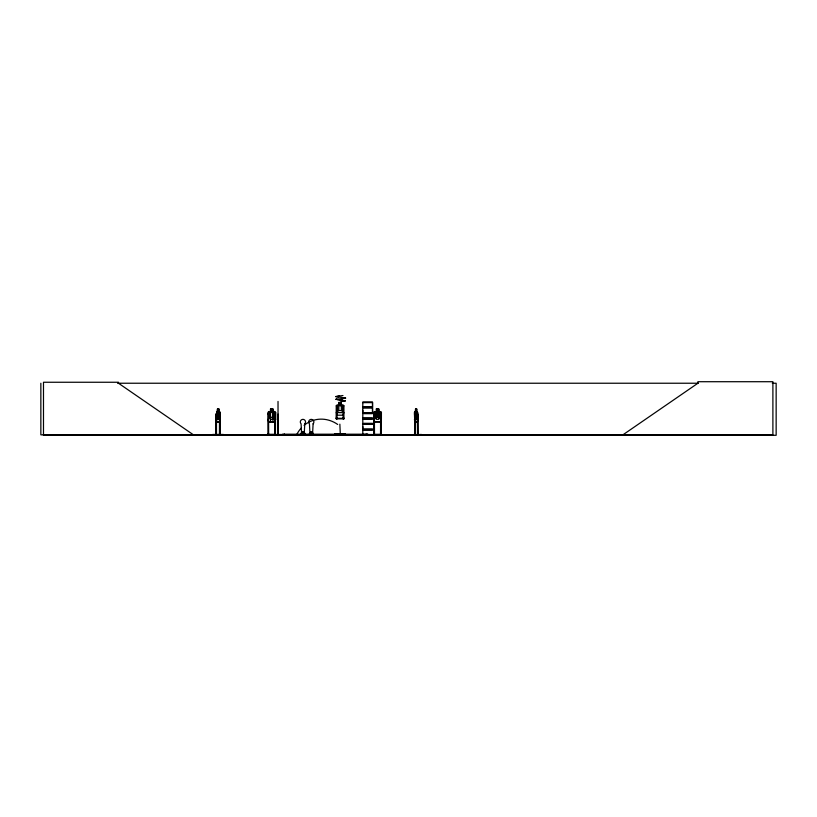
<?xml version="1.0" encoding="UTF-8"?>
<svg xmlns="http://www.w3.org/2000/svg" width="817" height="817" viewBox="0 0 817 817"><rect width="100%" height="100%" fill="white"/><g stroke="black" fill="none" stroke-linecap="round" stroke-linejoin="round"><path stroke-width="1.23" d="M372.532 429.068L362.799 429.068L362.809 426.678M362.799 412.687L362.799 407.908L372.532 407.908L372.532 412.687L362.799 412.687L362.809 410.297M372.521 407.908L372.521 412.687M274.257 434.511L282.069 434.481M311.348 432.173L310.981 432.326M415.587 411.564L414.74 411.564L414.413 412.514L414.73 421.889L417.446 421.889L417.722 419.335M417.446 421.889L417.834 412.462L416.629 411.564M216.525 421.889L219.742 421.889L220.202 419.346L220.202 412.462L218.793 411.564L218.864 409L217.445 409L217.445 411.564M219.742 421.889L220.161 419.335M410.828 434.838L421.49 434.46M417.834 434.838L417.804 434.093M337.125 399.564L336.032 399.166M212.573 434.46L223.368 434.46M303.148 432.571L302.841 432.101L303.005 432.642M302.995 432.602L302.719 432.561M275.503 419.335L274.645 421.807L268.752 421.807L267.986 419.335L268.691 421.889L274.747 421.889L275.625 419.335M414.679 421.378L414.648 434.848L414.832 411.645M333.99 434.593L334.674 434.491M334.674 434.062L345.152 433.858L334.745 433.837L334.674 434.634M373.379 434.46L373.788 434.093M373.716 434.787L373.706 414.035L374.4 414.035L374.482 434.848M216.607 411.564L216.597 421.889M344.57 400.534L345.274 400.881L336.195 399.217M343.926 412.626L342.65 415.189L337.523 415.189L336.247 412.626M337.227 399.646L342.435 400.248M376.371 409.082L378.771 409.082L378.761 411.645L380.048 412.503L380.048 417.283L378.761 419.335L376.371 419.335L375.095 417.283L375.095 412.503L376.371 411.645L376.29 409L378.853 409L378.853 411.564L380.508 411.564L381.416 412.462L381.406 419.346L380.528 421.889L374.523 421.889L373.726 419.346L373.726 412.473L374.554 411.564L376.29 411.564M373.818 412.514L374.584 411.645L380.477 411.645L381.325 412.503L381.233 434.848M305.139 434.848L300.472 434.838L300.962 433.153L301.289 434.236M301.207 434.828L301.963 434.828M301.81 434.828L300.758 434.511M304.7 434.236L303.597 434.818L304.414 434.848M313.452 434.828L308.806 434.818L310.389 434.828M312.043 434.838L312.502 434.848M313.299 434.828L312.278 434.838M343.109 418.079L343.977 418.079L343.977 418.835L336.165 418.835L336.247 405.794L337.094 404.936L343.079 404.936L343.926 405.794L343.896 418.835M622.901 434.848L697.902 383.234L697.902 381.713L772.892 381.713L772.892 434.848L40.85 434.848L40.85 383.234M270.55 411.645L269.263 412.503L269.263 417.283L270.55 419.335L272.939 419.335L274.216 417.283L274.216 412.503L272.939 411.645L272.939 409.082L270.55 409.082M342.966 395.53L335.644 396.562L338.187 397.031M336.134 396.623L339.555 395.928M342.405 400.269L344.11 400.585M304.68 434.838L304.894 433.153L304.588 434.236M312.993 434.848L313.217 433.153L312.942 434.236M343.559 401.29L344.703 400.933L344.049 400.616M345.274 400.871L341.353 401.576M336.001 399.309L345.724 398.104L341.649 397.44M342.027 398.471L345.142 398.063M117.525 383.234L698.29 383.234M772.32 383.234L776.15 383.234L776.15 435.287L43.485 435.287L43.485 382.254L118.485 382.254L118.485 383.234L193.476 434.848M341.026 401.576L341.639 401.576M362.789 402.138L372.532 402.138M362.809 402.618L372.521 402.618L372.521 406.948L362.799 406.948L362.799 402.332L372.532 402.332L372.532 406.948M336.247 405.824L336.951 405.824L337.033 418.835M343.896 405.824L343.191 405.824L343.109 418.835M362.728 407.274L372.593 407.274M362.728 407.571L372.593 407.571M217.496 409.082L218.823 409.082M415.547 409.082L416.67 409.082M415.73 409.511L416.404 409.511L416.404 410.369L415.73 410.369M216.536 411.564L217.526 411.564M270.55 411.564L268.711 411.564L267.894 412.473L267.935 434.848M272.98 411.554L274.726 411.554L275.625 412.565M216.556 411.645L219.712 411.645L220.09 412.503L220.13 434.848M268.752 411.645L274.726 411.554M414.75 411.645L417.426 411.645M270.55 412.503L272.939 412.503L272.939 417.283L270.55 417.283M362.728 413.024L372.593 413.024M362.728 413.32L372.593 413.32M372.532 413.657L362.799 413.657L362.799 418.263L372.532 418.273M219.487 414.035L220.09 414.035M267.853 414.035L268.558 414.035L268.64 434.848M275.503 414.035L274.788 414.035L274.706 434.848M278.025 414.086L278.291 434.91M381.335 414.035L380.62 414.035L380.538 434.848M414.433 414.035L414.985 414.035M336.165 418.079L337.033 418.079M362.809 418.141L372.521 418.141M337.033 418.294L343.109 418.294M362.789 418.518L372.532 418.518M372.532 418.712L362.789 418.712L362.809 423.318L372.532 423.318M362.809 418.988L372.521 418.988M414.454 419.346L414.801 421.889M216.556 421.807L219.712 421.807M374.584 421.807L380.477 421.807M414.75 421.807L417.426 421.807M362.728 423.655L372.593 423.655M362.728 423.952L372.593 423.952M339.852 424.156L340.291 433.909M372.532 424.278L362.799 424.278L362.799 429.068M362.728 429.395L372.593 429.395M362.728 429.691L372.593 429.691M372.532 430.028L362.799 430.028L362.799 434.644L372.532 434.654M215.79 434.093L216.515 434.093M219.426 434.093L220.151 434.093M268.64 434.093L267.772 434.093L267.792 434.848M274.706 434.093L275.717 434.797M373.624 434.093L374.472 434.093M380.548 434.093L381.406 434.093L381.406 434.848M414.372 434.093L415.056 434.093M418.11 434.093L417.426 434.093L417.456 434.848L417.487 414.035L418.038 414.035L418.028 434.848M268.64 434.307L274.716 434.307M374.472 434.307L380.548 434.307M345.857 434.746L345.203 434.562M362.809 434.511L372.521 434.511M333.908 434.705L345.928 434.705M337.911 397.001L341.823 397.419M345.203 434.715L345.172 433.909M344.519 397.716L345.101 398.032M417.364 411.564L417.701 434.848M216.219 419.335L216.628 421.807M416.67 411.645L416.711 409L415.506 409L414.975 417.283L415.547 419.335L416.599 419.335L417.16 417.283L416.599 409.082M415.618 409.082L415.618 411.645M414.985 421.378L415.026 434.848M414.75 414.035L414.781 434.848M380.702 434.093L380.722 434.848M374.39 414.035L374.329 434.848M367.803 434.848L367.824 434.205L282.753 434.205L282.753 434.848M367.589 434.205L367.619 434.848M366.282 434.205L366.282 434.848M366.098 434.205L366.098 434.848M345.06 433.837L345.06 434.848M343.273 418.079L343.273 418.835M336.87 418.079L336.87 418.835M336.328 418.079L336.328 418.835M334.745 433.837L334.776 434.848M328.822 434.848L325.615 434.848M323.767 434.848L320.509 434.848M311.89 434.236L311.89 431.958L310.695 431.958L310.695 434.236M309.623 434.236L309.643 433.153L309.153 434.236M303.536 434.236L303.536 431.958L302.341 431.958L302.341 434.236M284.479 434.205L284.479 434.848M284.306 434.205L284.306 434.848M282.988 434.205L282.968 434.848M278.025 401.433L278.025 434.91M275.625 412.452L275.625 419.448M275.503 412.503L275.421 434.848M274.869 434.093L274.869 434.848M272.98 421.889L273.021 409L270.458 409L270.55 421.889M268.476 434.093L268.476 434.848M219.855 418.927L219.896 434.848M219.722 414.035L219.793 434.848M219.681 434.093L219.681 434.848M219.487 418.927L219.446 434.848M218.793 409L218.742 411.645L219.487 412.503L218.823 419.335L217.567 419.335L216.893 417.283L217.526 409M216.495 434.848L216.454 414.035L215.851 414.035L215.811 434.848M216.219 421.378L216.26 434.848M216.086 414.035L216.035 434.848M296.612 434.848A30.964 28.779 73.6 0 1 301.177 428.108M304.087 425.33A30.964 28.779 73.6 0 1 337.707 424.462M304.772 423.819L304.23 433.847L301.626 433.847L301.085 423.819A2.604 2.604 0 0 1 301.085 420.132A2.604 2.604 0 0 1 304.772 420.132A2.604 2.604 0 0 1 304.772 423.819M313.115 423.819L312.574 433.847L309.97 433.847L309.439 423.819A2.604 2.604 0 0 1 309.439 420.132A2.604 2.604 0 0 1 313.115 420.132A2.604 2.604 0 0 1 313.115 423.819M417.16 418.375L416.18 415.986L415.199 418.478L415.935 415.424L415.291 412.452L416.599 412.503L416.599 417.283L415.547 417.283L415.547 412.473L416.159 414.842L417.119 412.493L416.404 415.434L417.16 418.375M219.273 418.375L218.098 415.986L216.934 418.478L217.812 415.424L217.046 412.452L218.078 414.842L219.222 412.493L218.364 415.434L219.273 418.375M379.813 418.375L378.945 418.386L377.587 415.986C376.617 419.856 373.461 419.09 377.035 415.424C373.655 412.483 376.668 410.951 377.546 414.842C378.506 411.155 381.57 411.931 378.097 415.434L379.813 418.375M342.65 410.573L341.792 412.626L338.381 412.626L337.523 410.573L337.523 405.794L338.81 404.936L338.81 402.383L341.363 402.383L341.363 404.936L342.65 405.794L342.65 410.573M340.944 402.801L339.229 402.801L339.229 403.659L340.944 403.659L340.944 402.801M341.363 405.794L338.81 405.794L338.81 410.573L341.363 410.573L341.363 405.794M218.599 409.511L217.792 409.511L217.792 410.369L218.599 410.369L218.599 409.511M272.51 409.511L270.968 409.511L270.968 410.369L272.51 410.369L272.51 409.511M378.332 409.511L376.8 409.511L376.8 410.369L378.332 410.369L378.332 409.511M218.823 412.503L217.567 412.503L217.567 417.283L218.823 417.283L218.823 412.503M378.761 412.503L376.371 412.503L376.371 417.283L378.761 417.283L378.761 412.503"/></g></svg>
